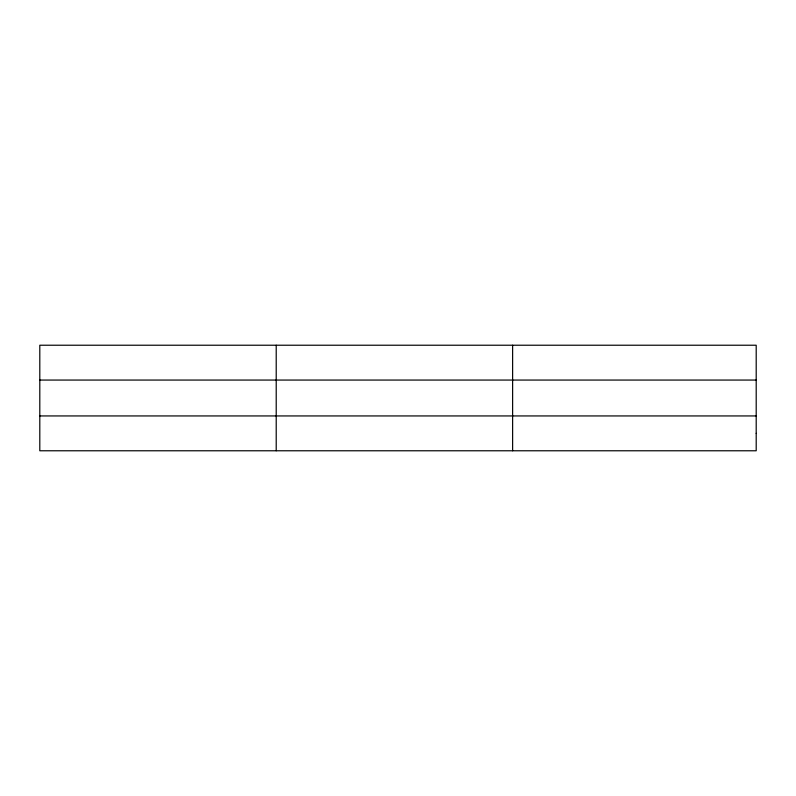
<?xml version="1.0" encoding="UTF-8"?>
<svg xmlns="http://www.w3.org/2000/svg" width="796" height="796" viewBox="0 0 796 796"><rect width="100%" height="100%" fill="white"/><g stroke="black" fill="none" stroke-linecap="round" stroke-linejoin="round"><path stroke-width="1.19" d="M276.212 345.225L276.212 450.775M512.624 345.225L512.624 450.775M39.8 380.06L756.2 380.06M39.8 415.94L756.2 415.94M756.2 433.362L756.2 450.775L39.8 450.775L39.8 345.225L756.2 345.225L756.2 433.362"/></g></svg>
